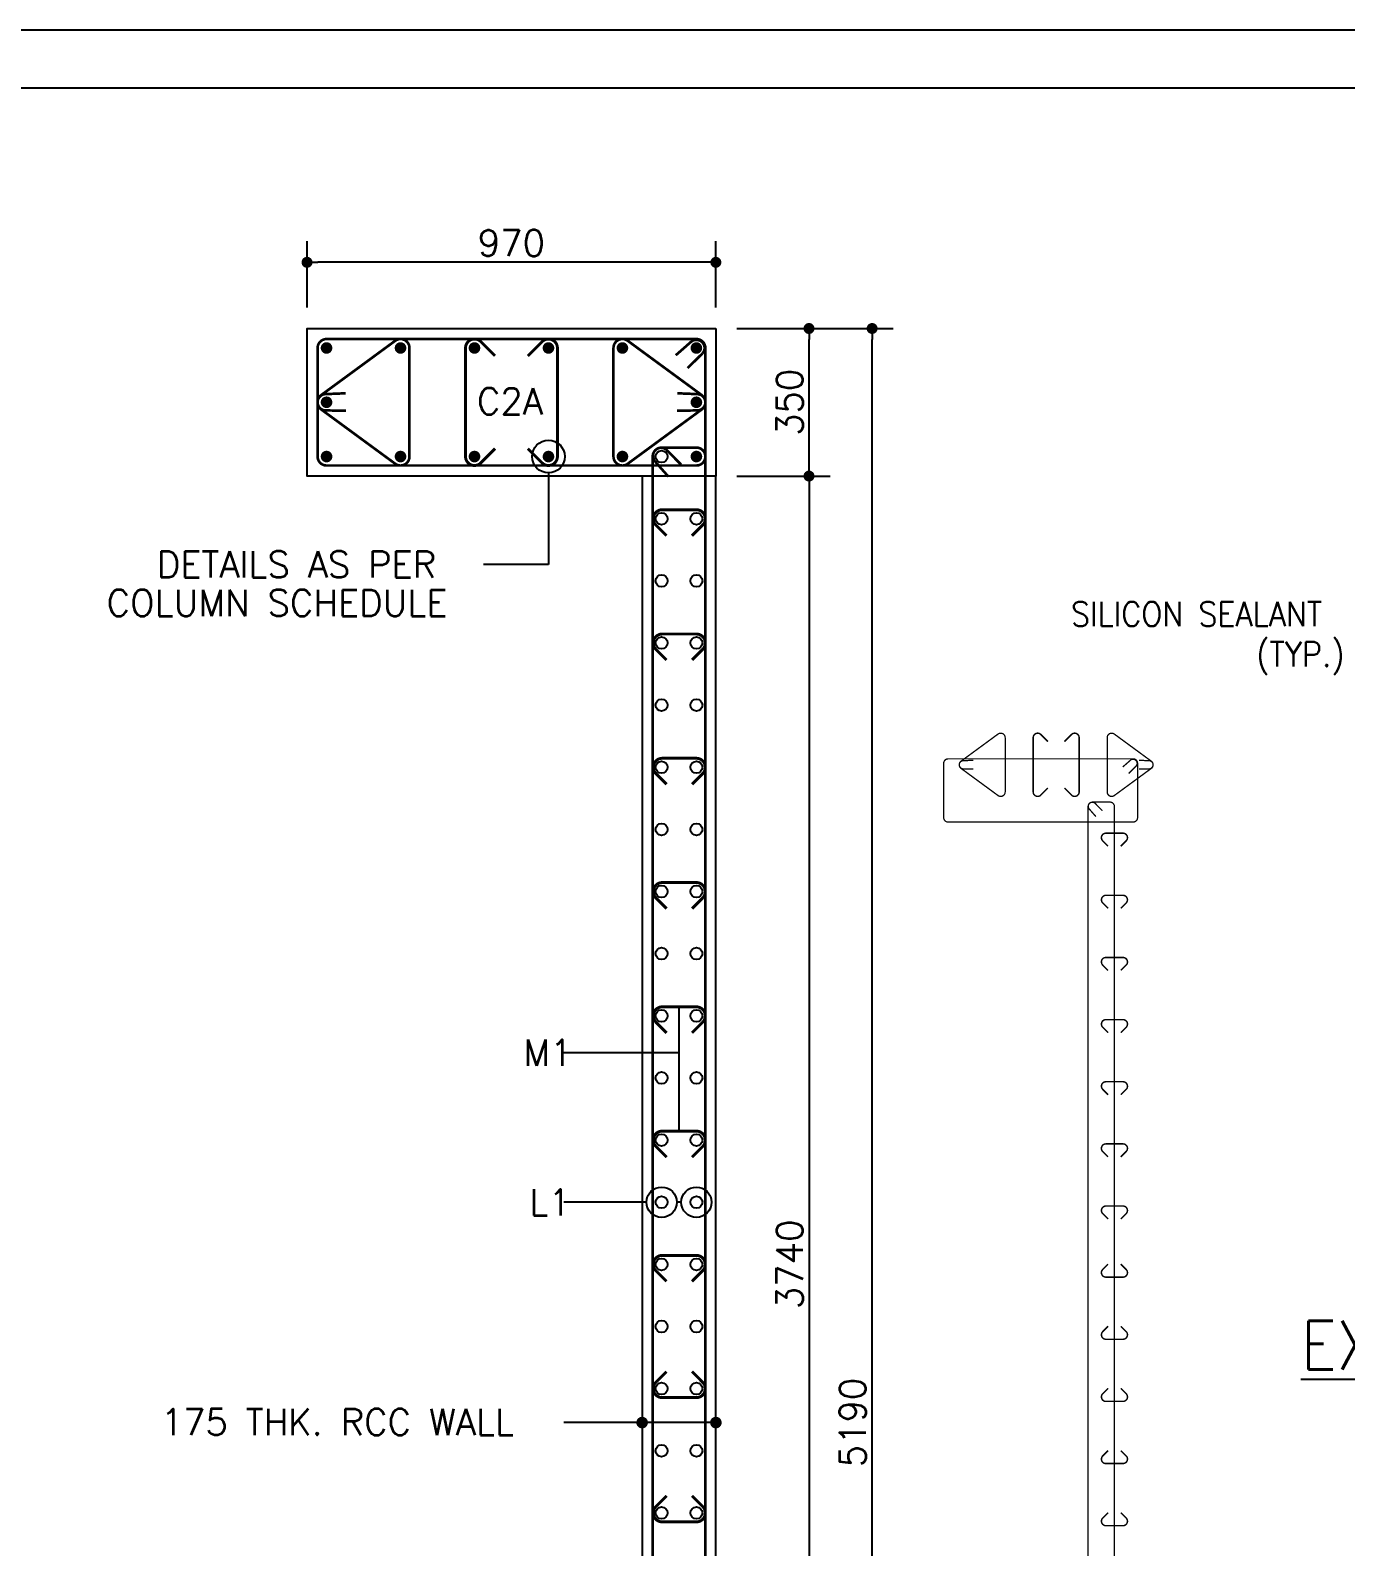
# Model space of a CAD drawing. Extents: x -200722 to 834823, y -494970 to 88783.
# Drawn here: x 248681 to 261164, y -132631 to -118243 of the extents above; entities that cross this region are included whole.
import ezdxf
from ezdxf.enums import TextEntityAlignment as Align

# ---------------------------------------------------------------- set-up
doc = ezdxf.new("R2010")
doc.units = 0
doc.header["$LTSCALE"] = 100
doc.header["$MEASUREMENT"] = 0
doc.header["$PDMODE"] = 34
doc.layers.get('0').update_dxf_attribs({"linetype": 'CONTINUOUS'})
doc.layers.get('DEFPOINTS').update_dxf_attribs({"linetype": 'CONTINUOUS'})
doc.layers.add('9_PRINT BOUNDARY_NON PRINT', color=32, linetype='CONTINUOUS', plot=False)
doc.layers.add('9_TITLE TEXT', color=7, linetype='CONTINUOUS', lineweight=20)
doc.layers.add('g-dim', color=6, linetype='CONTINUOUS', lineweight=9)
for name, color, linetype in [('BEAM', 4, 'CONTINUOUS'), ('COL. SHED. STEEL.', 6, 'CONTINUOUS'), ('column', 240, 'CONTINUOUS'), ('STEEL', 6, 'CONTINUOUS'), ('TEXT', 2, 'CONTINUOUS')]:
    doc.layers.add(name, color=color, linetype=linetype)
doc.styles.add('ROMANS', font='romans.shx')
doc.styles.get("Standard").update_dxf_attribs({"font": 'simplex.shx'})
doc.dimstyles.new('STANDARD$0', dxfattribs={"dimtxt": 2.5, "dimasz": 2.5, "dimexe": 2, "dimexo": 0.7, "dimgap": 0.9, "dimtad": 1, "dimdec": 0, "dimdsep": 46, "dimtxsty": 'ROMANS', "dimcen": 0.09, "dimclrd": 4, "dimclre": 4, "dimclrt": 3, "dimadec": 0, "dimazin": 0, "dimtfac": 1, "dimtdec": 0, "dimtmove": 0, "dimatfit": 3, "dimfxl": 1, "dimtolj": 1, "dimtzin": 0, "dimarcsym": 0})

# ---------------------------------------------------------------- blocks, each defined once
blk = doc.blocks.new('DOT')
at = {"color": 0, "linetype": 'ByBlock'}
blk.add_line((-0.5, 0), (-1, 0), dxfattribs=at)
at = {"color": 0, "linetype": 'ByBlock', "const_width": 0.5}
blk.add_lwpolyline([(-0.25, 0, 1), (0.25, 0, 1)], format="xyb", close=True, dxfattribs=at)
blk = doc.blocks.new('*D119')
at = {"layer": 'BEAM', "color": 0, "lineweight": -2, "transparency": 16777216}
for p, q in [((255387, -122472), (256271, -122472)), ((256071, -122576), (256071, -137328)), ((255387, -137432), (256271, -137432))]:
    blk.add_line(p, q, dxfattribs=at)
at = {"layer": 'DEFPOINTS', "color": 0, "lineweight": -3, "transparency": 16777216}
for p in [(255187, -122472), (255187, -137432), (256071, -137432)]:
    blk.add_point(p, dxfattribs=at)
at = {"layer": 'BEAM', "color": 0, "lineweight": -2, "transparency": 16777216, "xscale": 104, "yscale": 104, "zscale": 104}
for p, rotation in [((256071, -122472), 90), ((256071, -137432), 270)]:
    blk.add_blockref('DOT', p, dxfattribs=dict(at, rotation=rotation))
at = {"layer": 'BEAM', "color": 0, "transparency": 16777216, "insert": (255887, -129952), "char_height": 248, "attachment_point": 5, "rotation": 90}
blk.add_mtext('\\A1;3740', dxfattribs=at)
blk = doc.blocks.new('_DOT')
at = {"color": 0, "linetype": 'ByBlock'}
blk.add_line((-0.5, 0), (-1, 0), dxfattribs=at)
at = {"color": 0, "linetype": 'ByBlock', "const_width": 0.5}
blk.add_lwpolyline([(-0.25, 0, 1), (0.25, 0, 1)], format="xyb", close=True, dxfattribs=at)
blk = doc.blocks.new('*D120')
at = {"layer": 'BEAM', "color": 0, "lineweight": -2, "transparency": 16777216}
for p, q in [((255387, -121072), (256271, -121072)), ((256071, -122368), (256071, -121176)), ((255387, -122472), (256271, -122472))]:
    blk.add_line(p, q, dxfattribs=at)
at = {"layer": 'DEFPOINTS', "color": 0, "lineweight": -3, "transparency": 16777216}
for p in [(255187, -121072), (256071, -121072), (255187, -122472)]:
    blk.add_point(p, dxfattribs=at)
at = {"layer": 'BEAM', "color": 0, "lineweight": -2, "transparency": 16777216, "xscale": 104, "yscale": 104, "zscale": 104}
for p, rotation in [((256071, -121072), 90), ((256071, -122472), 270)]:
    blk.add_blockref('DOT', p, dxfattribs=dict(at, rotation=rotation))
at = {"layer": 'BEAM', "color": 0, "transparency": 16777216, "insert": (255887, -121772), "char_height": 248, "attachment_point": 5, "rotation": 90}
blk.add_mtext('\\A1;350', dxfattribs=at)
blk = doc.blocks.new('*D121')
at = {"layer": 'BEAM', "color": 0, "lineweight": -2, "transparency": 16777216}
for p, q in [((251307, -120872), (251307, -120244)), ((255187, -120872), (255187, -120244)), ((255083, -120444), (251411, -120444))]:
    blk.add_line(p, q, dxfattribs=at)
at = {"layer": 'DEFPOINTS', "color": 0, "lineweight": -3, "transparency": 16777216}
for p in [(251307, -120444), (251307, -121072), (255187, -121072)]:
    blk.add_point(p, dxfattribs=at)
at = {"layer": 'BEAM', "color": 0, "lineweight": -2, "transparency": 16777216, "xscale": 104, "yscale": 104, "zscale": 104, "rotation": 180}
blk.add_blockref('DOT', (251307, -120444), dxfattribs=at)
at = {"layer": 'BEAM', "color": 0, "lineweight": -2, "transparency": 16777216, "xscale": 104, "yscale": 104, "zscale": 104}
blk.add_blockref('DOT', (255187, -120444), dxfattribs=at)
at = {"layer": 'BEAM', "color": 0, "transparency": 16777216, "insert": (253247, -120260), "char_height": 248, "attachment_point": 5}
blk.add_mtext('\\A1;970', dxfattribs=at)
blk = doc.blocks.new('*D122')
at = {"layer": 'BEAM', "color": 0, "lineweight": -2, "transparency": 16777216}
for p, q in [((255387, -121072), (256870, -121072)), ((256670, -141728), (256670, -121176)), ((255387, -141832), (256870, -141832))]:
    blk.add_line(p, q, dxfattribs=at)
at = {"layer": 'DEFPOINTS', "color": 0, "lineweight": -3, "transparency": 16777216}
for p in [(255187, -121072), (256670, -121072), (255187, -141832)]:
    blk.add_point(p, dxfattribs=at)
at = {"layer": 'BEAM', "color": 0, "lineweight": -2, "transparency": 16777216, "xscale": 104, "yscale": 104, "zscale": 104}
for p, rotation in [((256670, -121072), 90), ((256670, -141832), 270)]:
    blk.add_blockref('DOT', p, dxfattribs=dict(at, rotation=rotation))
at = {"layer": 'BEAM', "color": 0, "transparency": 16777216, "insert": (256486, -131452), "char_height": 248, "attachment_point": 5, "rotation": 90}
blk.add_mtext('\\A1;5190', dxfattribs=at)

msp = doc.modelspace()

# ---------------------------------------------------------------- linework, layer by layer
at = {"color": 18, "true_color": 0x000000}
msp.add_lwpolyline([(223222.7, -183032.7), (314632.7, -183032.7), (314632.7, -118792.7), (223222.7, -118792.7)], close=True, dxfattribs=at)
at = {"layer": '9_PRINT BOUNDARY_NON PRINT', "color": 18, "true_color": 0x000000}
msp.add_lwpolyline([(222672.7, -183582.7), (315182.7, -183582.7), (315182.7, -118242.7), (222672.7, -118242.7)], close=True, dxfattribs=at)
at = {"layer": '9_TITLE TEXT', "color": 18, "true_color": 0x000000}
msp.add_lwpolyline([(314632.7, -118792.7), (223222.7, -118792.7), (223222.7, -183032.7), (314632.7, -183032.7)], dxfattribs=at)
at = {"layer": 'COL. SHED. STEEL.', "color": 140, "linetype": 'Continuous'}
for points, const_width in [([(252144, -122355.4), (251442, -121840.4, -0.5066219), (251442, -121703.4), (252144, -121188.4, -0.6143891), (252279.3, -121256.9), (252279.3, -122286.9, -0.6143891)], 25), ([(254350.5, -122355.4), (255052.5, -121840.4, 0.5066219), (255052.5, -121703.4), (254350.5, -121188.4, 0.6143891), (254215.3, -121256.9), (254215.3, -122286.9, 0.6143891)], 25), ([(257865.1, -125503.5), (257514.1, -125246, -0.5066219), (257514.1, -125177.5), (257865.1, -124920, -0.6143891), (257932.8, -124954.2), (257932.8, -125469.2, -0.6143891)], 12.5), ([(258968.4, -125503.5), (259319.4, -125246, 0.5066219), (259319.4, -125177.5), (258968.4, -124920, 0.6143891), (258900.8, -124954.2), (258900.8, -125469.2, 0.6143891)], 12.5)]:
    msp.add_lwpolyline(points, format="xyb", close=True, dxfattribs=dict(at, const_width=const_width))
for points, const_width in [([(251676.6, -121852.5), (251476.7, -121848.9, -0.9275277), (251480.9, -121694.6), (251673.8, -121686.5)], 25), ([(254817.9, -121852.5), (255017.8, -121848.9, 0.9275277), (255013.6, -121694.6), (254820.8, -121686.5)], 25), ([(257631.4, -125252), (257531.5, -125250.2, -0.9275277), (257533.6, -125173.1), (257630, -125169)], 12.5), ([(259202.1, -125252), (259302, -125250.2, 0.9275277), (259299.9, -125173.1), (259203.5, -125169)], 12.5)]:
    msp.add_lwpolyline(points, format="xyb", dxfattribs=dict(at, const_width=const_width))
at = {"layer": 'column', "color": 4, "linetype": 'Continuous'}
msp.add_lwpolyline([(255187.3, -121071.9), (255187.3, -122471.9), (251307.3, -122471.9), (251307.3, -121071.9), (255187.3, -121071.9)], dxfattribs=at)
msp.add_lwpolyline([(255187.3, -122471.9), (254487.3, -122471.9), (254487.3, -137432), (255187.3, -137432)], close=True, dxfattribs=at)
at = {"layer": 'g-dim', "color": 62, "lineweight": -2}
for points, const_width in [([(255002.3, -122201.9), (254672.3, -122201.9, 0.4142136), (254587.3, -122286.9), (254587.3, -137617, 0.4142136), (254672.3, -137702), (255002.3, -137702, 0.4142136), (255087.3, -137617), (255087.3, -122286.9, 0.4142136)], 25), ([(258927.3, -125565.9), (258762.3, -125565.9, 0.4142136), (258719.8, -125608.4), (258719.8, -133273.5, 0.4142136), (258762.3, -133316), (258927.3, -133316, 0.4142136), (258969.8, -133273.5), (258969.8, -125608.4, 0.4142136)], 12.5)]:
    msp.add_lwpolyline(points, format="xyb", close=True, dxfattribs=dict(at, const_width=const_width))
for points, const_width in [([(254858, -122364.5), (254717.3, -122222.4, 0.9275277), (254608.7, -122332), (254736, -122477)], 25), ([(258855.1, -125647.2), (258784.8, -125576.2, 0.9275277), (258730.5, -125631), (258794.2, -125703.5)], 12.5)]:
    msp.add_lwpolyline(points, format="xyb", dxfattribs=dict(at, const_width=const_width))
at = {"layer": 'STEEL', "color": 18, "true_color": 0x000000}
for points, const_width in [([(255087.3, -121256.9), (255087.3, -122286.9, -0.4142136), (255002.3, -122371.9), (251492.3, -122371.9, -0.4142136), (251407.3, -122286.9), (251407.3, -121256.9, -0.4142136), (251492.3, -121171.9), (255002.3, -121171.9, -0.4142136)], 25), ([(259189.2, -125197.7), (259189.2, -125712.7, -0.4142136), (259146.7, -125755.2), (257391.7, -125755.2, -0.4142136), (257349.2, -125712.7), (257349.2, -125197.7, -0.4142136), (257391.7, -125155.2), (259146.7, -125155.2, -0.4142136)], 12.5)]:
    msp.add_lwpolyline(points, format="xyb", close=True, dxfattribs=dict(at, const_width=const_width))
at = {"layer": 'STEEL', "color": 18, "linetype": 'Continuous', "true_color": 0x000000, "const_width": 55}
for points in [[(251464.8, -121256.9, 1), (251519.8, -121256.9, 1)], [(252221.8, -121256.9, -1), (252166.8, -121256.9, -1)], [(252923.8, -121256.9, -1), (252868.8, -121256.9, -1)], [(253625.8, -121256.9, -1), (253570.8, -121256.9, -1)], [(254327.8, -121256.9, -1), (254272.8, -121256.9, -1)], [(255029.8, -121256.9, -1), (254974.8, -121256.9, -1)], [(251464.8, -121771.9, -1), (251519.8, -121771.9, -1)], [(255029.8, -121771.9, 1), (254974.8, -121771.9, 1)], [(251464.8, -122286.9, -1), (251519.8, -122286.9, -1)], [(252221.8, -122286.9, 1), (252166.8, -122286.9, 1)], [(252923.8, -122286.9, 1), (252868.8, -122286.9, 1)], [(253625.8, -122286.9, 1), (253570.8, -122286.9, 1)], [(254327.8, -122286.9, 1), (254272.8, -122286.9, 1)], [(255029.8, -122286.9, 1), (254974.8, -122286.9, 1)]]:
    msp.add_lwpolyline(points, format="xyb", close=True, dxfattribs=at)
at = {"layer": 'STEEL', "color": 40}
for points in [[(253091.4, -121331.9, 28, 28, 0), (252956.4, -121196.8, 28, 28, 0.6681786), (252811.3, -121256.9, 28, 28, 0), (252811.3, -122286.9, 28, 28, 0.6681786), (252956.4, -122347, 28, 28, 0), (253091.4, -122212, 0, 0, 0)], [(253403.1, -121331.9, 28, 28, 0), (253538.2, -121196.8, 28, 28, -0.6681786), (253683.3, -121256.9, 28, 28, 0), (253683.3, -122286.9, 28, 28, -0.6681786), (253538.2, -122347, 28, 28, 0), (253403.1, -122212, 0, 0, 0)], [(258338.8, -124991.7, 14, 14, 0), (258271.3, -124924.2, 14, 14, 0.6681786), (258198.8, -124954.2, 14, 14, 0), (258198.8, -125469.2, 14, 14, 0.6681786), (258271.3, -125499.3, 14, 14, 0), (258338.8, -125431.7, 0, 0, 0)], [(258494.7, -124991.7, 14, 14, 0), (258562.2, -124924.2, 14, 14, -0.6681786), (258634.8, -124954.2, 14, 14, 0), (258634.8, -125469.2, 14, 14, -0.6681786), (258562.2, -125499.3, 14, 14, 0), (258494.7, -125431.7, 0, 0, 0)]]:
    msp.add_lwpolyline(points, format="xyseb", dxfattribs=at)
at = {"layer": 'STEEL', "color": 18, "true_color": 0x000000}
for points, const_width in [([(254919.1, -121447.8), (255061.2, -121307.1, 0.9275277), (254951.6, -121198.5), (254806.5, -121325.8)], 25), ([(259105.1, -125293.2), (259176.2, -125222.8, 0.9275277), (259121.4, -125168.5), (259048.9, -125232.2)], 12.5)]:
    msp.add_lwpolyline(points, format="xyb", dxfattribs=dict(at, const_width=const_width))
at = {"layer": 'STEEL', "color": 140}
for points, const_width in [([(254719.2, -123038.2), (254617.7, -122936.6, -0.6681786), (254677.8, -122791.5), (255002.3, -122791.5, -0.6681786), (255062.4, -122936.6), (254960.8, -123038.2)], 28), ([(254719.2, -124217.5), (254617.7, -124115.9, -0.6681786), (254677.8, -123970.8), (255002.3, -123970.8, -0.6681786), (255062.4, -124115.9), (254960.8, -124217.5)], 28), ([(254719.2, -125396.7), (254617.7, -125295.1, -0.6681786), (254677.8, -125150), (255002.3, -125150, -0.6681786), (255062.4, -125295.1), (254960.8, -125396.7)], 28), ([(258909.4, -125984.1), (258858.6, -125933.3, -0.6681786), (258888.7, -125860.7), (259050.9, -125860.7, -0.6681786), (259081, -125933.3), (259030.2, -125984.1)], 14), ([(254719.2, -126575.9), (254617.7, -126474.3, -0.6681786), (254677.8, -126329.2), (255002.3, -126329.2, -0.6681786), (255062.4, -126474.3), (254960.8, -126575.9)], 28), ([(258909.4, -126573.7), (258858.6, -126522.9, -0.6681786), (258888.7, -126450.4), (259050.9, -126450.4, -0.6681786), (259081, -126522.9), (259030.2, -126573.7)], 14), ([(258909.4, -127163.3), (258858.6, -127112.5, -0.6681786), (258888.7, -127040), (259050.9, -127040, -0.6681786), (259081, -127112.5), (259030.2, -127163.3)], 14), ([(254719.2, -127755.2), (254617.7, -127653.6, -0.6681786), (254677.8, -127508.5), (255002.3, -127508.5, -0.6681786), (255062.4, -127653.6), (254960.8, -127755.2)], 28), ([(258909.4, -127753), (258858.6, -127702.2, -0.6681786), (258888.7, -127629.6), (259050.9, -127629.6, -0.6681786), (259081, -127702.2), (259030.2, -127753)], 14), ([(258909.4, -128342.6), (258858.6, -128291.8, -0.6681786), (258888.7, -128219.2), (259050.9, -128219.2, -0.6681786), (259081, -128291.8), (259030.2, -128342.6)], 14), ([(254719.2, -128934.4), (254617.7, -128832.8, -0.6681786), (254677.8, -128687.7), (255002.3, -128687.7, -0.6681786), (255062.4, -128832.8), (254960.8, -128934.4)], 28), ([(258909.4, -128932.2), (258858.6, -128881.4, -0.6681786), (258888.7, -128808.8), (259050.9, -128808.8, -0.6681786), (259081, -128881.4), (259030.2, -128932.2)], 14), ([(258909.4, -129521.8), (258858.6, -129471, -0.6681786), (258888.7, -129398.5), (259050.9, -129398.5, -0.6681786), (259081, -129471), (259030.2, -129521.8)], 14), ([(254719.2, -130113.6), (254617.7, -130012, -0.6681786), (254677.8, -129866.9), (255002.3, -129866.9, -0.6681786), (255062.4, -130012), (254960.8, -130113.6)], 28), ([(258909.4, -129949.7), (258858.6, -130000.5, 0.6681786), (258888.7, -130073.1), (259050.9, -130073.1, 0.6681786), (259081, -130000.5), (259030.2, -129949.7)], 14), ([(258909.4, -130539.3), (258858.6, -130590.1, 0.6681786), (258888.7, -130662.7), (259050.9, -130662.7, 0.6681786), (259081, -130590.1), (259030.2, -130539.3)], 14), ([(254719.2, -130969.5), (254617.7, -131071.1, 0.6681786), (254677.8, -131216.2), (255002.3, -131216.2, 0.6681786), (255062.4, -131071.1), (254960.8, -130969.5)], 28), ([(258909.4, -131129), (258858.6, -131179.8, 0.6681786), (258888.7, -131252.3), (259050.9, -131252.3, 0.6681786), (259081, -131179.8), (259030.2, -131129)], 14), ([(258909.4, -131718.6), (258858.6, -131769.4, 0.6681786), (258888.7, -131841.9), (259050.9, -131841.9, 0.6681786), (259081, -131769.4), (259030.2, -131718.6)], 14), ([(254719.2, -132148.7), (254617.7, -132250.3, 0.6681786), (254677.8, -132395.4), (255002.3, -132395.4, 0.6681786), (255062.4, -132250.3), (254960.8, -132148.7)], 28), ([(258909.4, -132308.2), (258858.6, -132359, 0.6681786), (258888.7, -132431.5), (259050.9, -132431.5, 0.6681786), (259081, -132359), (259030.2, -132308.2)], 14)]:
    msp.add_lwpolyline(points, format="xyb", dxfattribs=dict(at, const_width=const_width))
at = {"layer": 'STEEL', "color": 0}
for centre in [(254672.3, -122286.9), (254672.3, -122876.5), (255002.3, -122876.5), (254672.3, -123466.1), (255002.3, -123466.1), (254672.3, -124055.8), (255002.3, -124055.8), (254672.3, -124645.4), (255002.3, -124645.4), (254672.3, -125235), (255002.3, -125235), (254672.3, -125824.6), (255002.3, -125824.6), (254672.3, -126414.2), (255002.3, -126414.2), (254672.3, -127003.8), (255002.3, -127003.8), (254672.3, -127593.5), (255002.3, -127593.5), (254672.3, -128183.1), (255002.3, -128183.1), (254672.3, -128772.7), (255002.3, -128772.7), (254672.3, -129362.3), (255002.3, -129362.3), (254672.3, -129951.9), (255002.3, -129951.9), (254672.3, -130541.6), (255002.3, -130541.6), (254672.3, -131131.2), (255002.3, -131131.2), (254672.3, -131720.8), (255002.3, -131720.8), (254672.3, -132310.4), (255002.3, -132310.4)]:
    msp.add_circle(centre, 57, dxfattribs=at)
at = {"layer": 'TEXT', "color": 18, "true_color": 0x000000}
for p, q in [((253598.3, -122441.9), (253598.3, -123311.6)), ((253598.3, -123311.6), (252980.7, -123311.6)), ((254840, -128687.7), (254840, -127508.5)), ((254840, -127944), (253744.2, -127944)), ((254858.3, -129362.3), (254816.2, -129362.3))]:
    msp.add_line(p, q, dxfattribs=at)
for points in [[(254528.3, -129362.3), (253744.2, -129362.3)], [(255187.3, -131453.4), (253744.2, -131453.4)]]:
    msp.add_lwpolyline(points, dxfattribs=at)
at = {"layer": 'TEXT', "color": 18, "true_color": 0x000000, "const_width": 55}
for points in [[(254514.8, -131453.4, 1), (254459.8, -131453.4, 1)], [(255214.8, -131453.4, 1), (255159.8, -131453.4, 1)]]:
    msp.add_lwpolyline(points, format="xyb", close=True, dxfattribs=at)
at = {"layer": 'TEXT', "color": 18, "true_color": 0x000000}
for centre, radius in [((253598.3, -122286.9), 155), ((254672.3, -129362.3), 143.9), ((255002.3, -129362.3), 143.9)]:
    msp.add_circle(centre, radius, dxfattribs=at)

# ---------------------------------------------------------------- texts
at = {"layer": 'TEXT', "color": 18, "true_color": 0x000000, "width": 0.99}
for s, p in [('C2A', (252919.3, -121761.9)), ('DETAILS AS PER', (249881.2, -123310.6)), ('COLUMN SCHEDULE', (249404.8, -123675.2)), ('M1', (253358.7, -127944)), ('L1', (253416.8, -129362.3)), ('175 THK. RCC WALL', (249918.6, -131448.3))]:
    msp.add_text(s, height=250, dxfattribs=at).set_placement(p, align=Align.MIDDLE_LEFT)
at = {"layer": 'TEXT', "color": 18, "true_color": 0x000000, "style": 'ROMANS', "width": 0.9}
for s, height, p in [('SILICON SEALANT', 234, (258557.7, -123897.9, -7446.6)), ('(TYP.)', 234, (260316.1, -124280, -7446.6)), ('%%UEXPANSION JOINT FOR PIT', 460, (260739.9, -130948.4, -7446.6))]:
    msp.add_text(s, height=height, dxfattribs=at).set_placement(p)

# ---------------------------------------------------------------- dimensions: what is measured, and where the dimension line sits
at = {"layer": 'BEAM', "color": 18, "true_color": 0x000000}
dim = msp.add_linear_dim(base=(251307.3, -120443.6), p1=(255187.3, -121071.9), p2=(251307.3, -121071.9), dimstyle='STANDARD$0', override={"dimscale": 8, "dimtxt": 31, "dimasz": 13, "dimexe": 25, "dimexo": 25, "dimgap": 7.5, "dimlfac": 0.25, "dimzin": 3, "dimtxsty": 'Standard', "dimblk": 'DOT', "dimcen": 3, "dimdle": 4, "dimclrd": 0, "dimclre": 0, "dimclrt": 0, "dimtmove": 2, "dimldrblk": 'DOT', "dimtzin": 3}, dxfattribs=at)
dim.commit()
dim.dimension.update_dxf_attribs({"geometry": '*D121', "text_midpoint": (253247.3, -120259.6)})
for base, p1, p2, angle, picture, middle in [((256070.5, -121071.9), (255187.3, -122471.9), (255187.3, -121071.9), 90, '*D120', (255886.5, -121771.9)), ((256669.6, -121071.9), (255187.3, -141832), (255187.3, -121071.9), 90, '*D122', (256485.6, -131451.9)), ((256070.5, -137432), (255187.3, -122471.9), (255187.3, -137432), 270, '*D119', (255886.5, -129951.9))]:
    dim = msp.add_linear_dim(base=base, p1=p1, p2=p2, angle=angle, dimstyle='STANDARD$0', override={"dimscale": 8, "dimtxt": 31, "dimasz": 13, "dimexe": 25, "dimexo": 25, "dimgap": 7.5, "dimlfac": 0.25, "dimzin": 3, "dimtxsty": 'Standard', "dimblk": 'DOT', "dimcen": 3, "dimdle": 4, "dimclrd": 0, "dimclre": 0, "dimclrt": 0, "dimtmove": 2, "dimldrblk": 'DOT', "dimtzin": 3}, dxfattribs=at)
    dim.commit()
    dim.dimension.update_dxf_attribs({"geometry": picture, "text_midpoint": middle})

doc.saveas('drawing.dxf')
